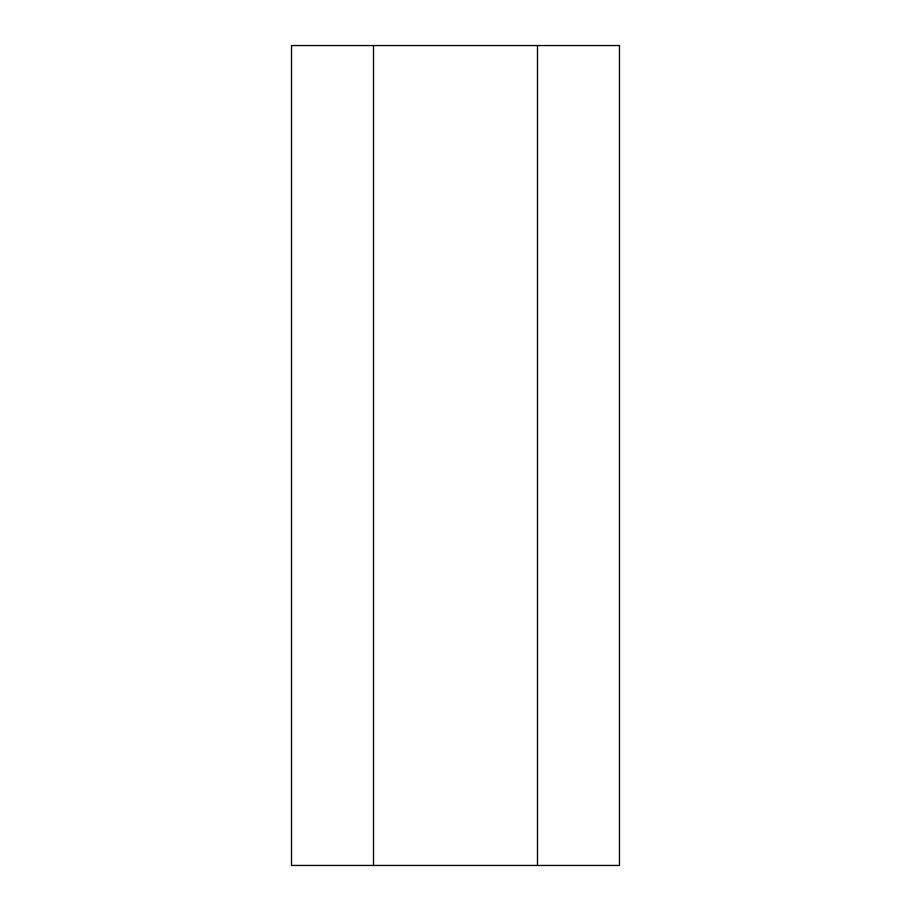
<?xml version="1.0" encoding="UTF-8"?>
<svg xmlns="http://www.w3.org/2000/svg" width="911" height="911" viewBox="0 0 911 911"><rect width="100%" height="100%" fill="white"/><g stroke="black" fill="none" stroke-linecap="round" stroke-linejoin="round"><path stroke-width="1.37" d="M537.49 45.55L537.49 865.45M373.51 45.55L373.51 865.45M619.48 45.55L291.52 45.55L291.52 865.45L619.48 865.45L619.48 45.55"/></g></svg>
